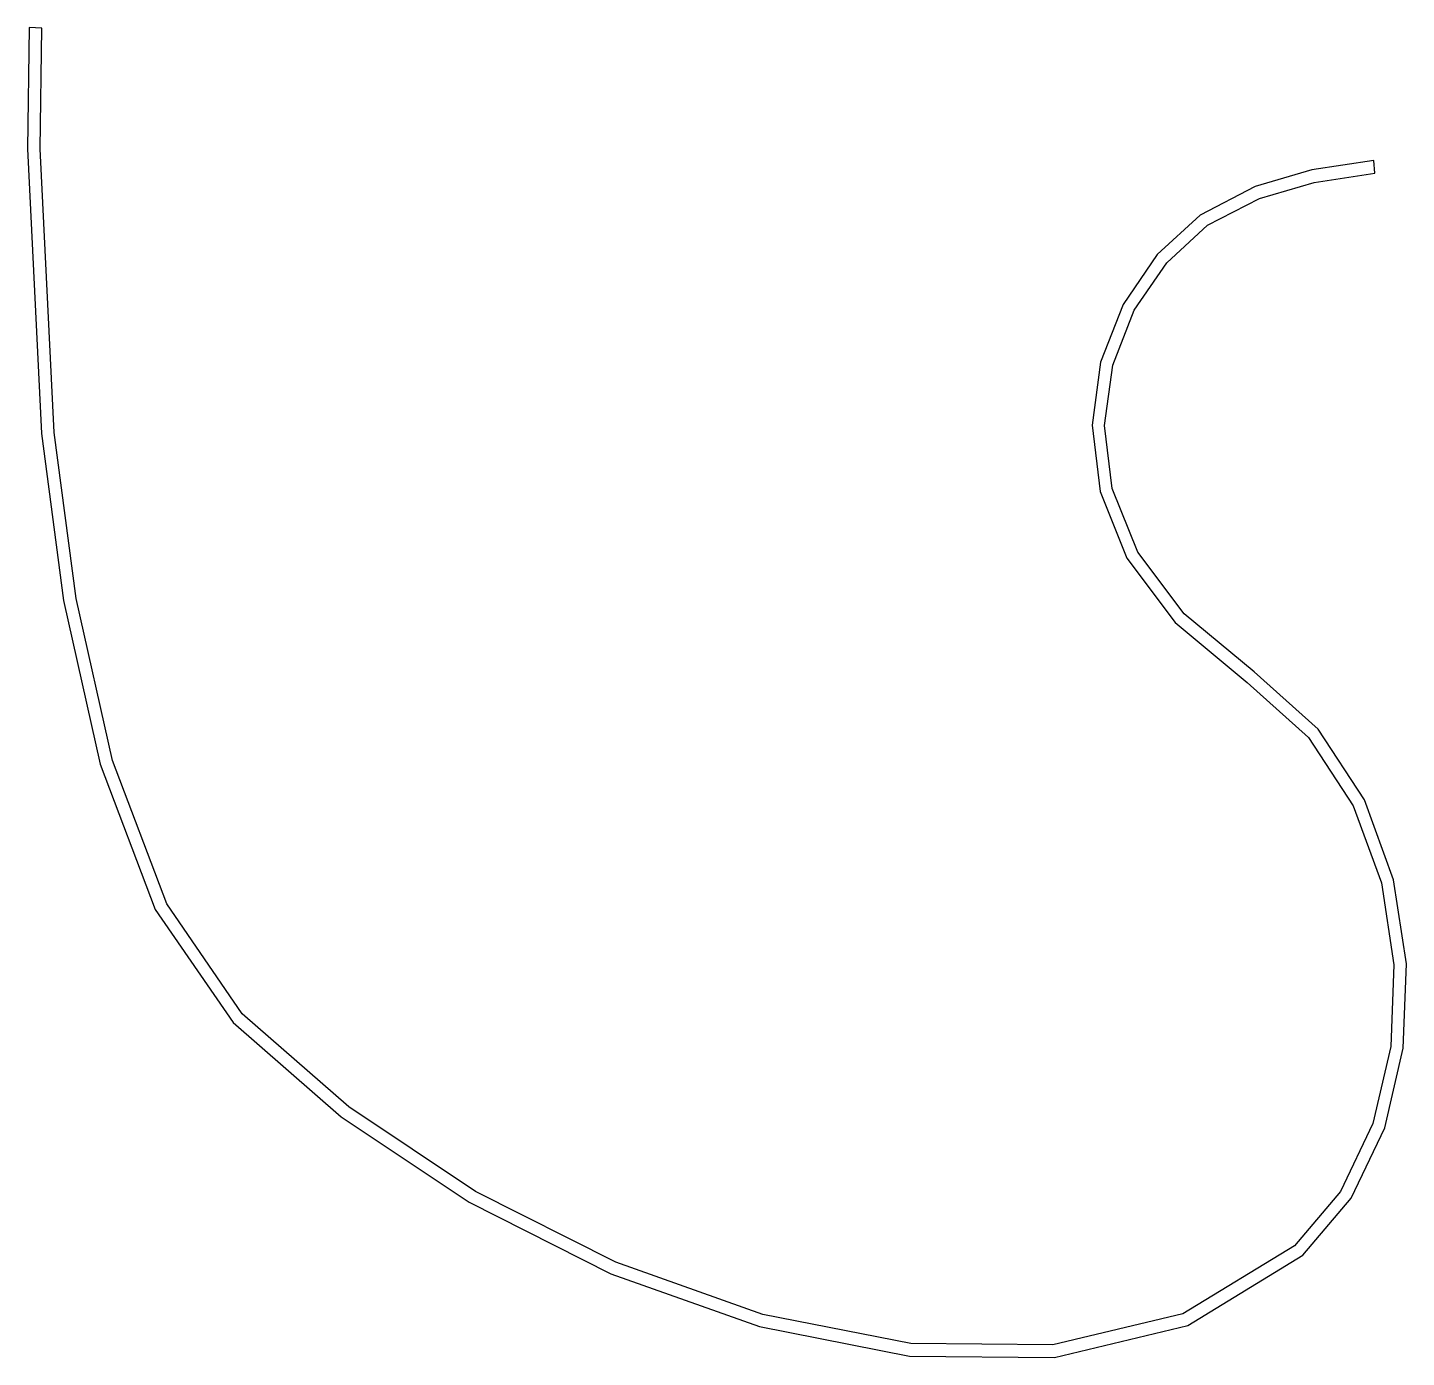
# Model space of a CAD drawing. Extents: x 0 to 110, y 2 to 109.
import ezdxf

# ---------------------------------------------------------------- set-up
doc = ezdxf.new("R2010")
doc.units = 0
doc.layers.add('Layer_1', color=7, linetype='CONTINUOUS')

msp = doc.modelspace()

# ---------------------------------------------------------------- linework, layer by layer
at = {"layer": 'Layer_1', "color": 7}
for p, q in [((0.140009, 108.594549), (0.005209, 98.91924)), ((1.138811, 108.548798), (0.140009, 108.594549)), ((1.005269, 98.914092), (1.138811, 108.548798)), ((0.005209, 98.91924), (1.127786, 76.19191)), ((2.123281, 76.28782), (1.005269, 98.914092)), ((107.445638, 97.983103), (102.488393, 97.230518)), ((107.516193, 96.985403), (107.445638, 97.983103)), ((102.488393, 97.230518), (97.969287, 95.914039)), ((102.669602, 96.220736), (107.516193, 96.985403)), ((97.969287, 95.914039), (93.580921, 93.636771)), ((98.30866, 94.954992), (102.669602, 96.220736)), ((94.164658, 92.824832), (98.30866, 94.954992)), ((93.580921, 93.636771), (90.146412, 90.481013)), ((90.90717, 89.82742), (94.164658, 92.824832)), ((90.146412, 90.481013), (87.430971, 86.504505)), ((88.32136, 86.03761), (90.90717, 89.82742)), ((87.430971, 86.504505), (85.632496, 81.899242)), ((86.603233, 81.646616), (88.32136, 86.03761)), ((85.632496, 81.899242), (84.948889, 76.857226)), ((85.948794, 76.84565), (86.603233, 81.646616)), ((1.127786, 76.19191), (2.869012, 62.880907)), ((3.87081, 63.050856), (2.123281, 76.28782)), ((84.948889, 76.857226), (85.584343, 71.57708)), ((86.547712, 71.819275), (85.948794, 76.84565)), ((85.584343, 71.57708), (87.734964, 66.264145)), ((88.597557, 66.745297), (86.547712, 71.819275)), ((87.734964, 66.264145), (91.586518, 61.120481)), ((92.306199, 61.804791), (88.597557, 66.745297)), ((2.869012, 62.880907), (5.787214, 49.831821)), ((6.78173, 50.115189), (3.87081, 63.050856)), ((97.881502, 57.178842), (92.306199, 61.804791)), ((91.586518, 61.120481), (97.324774, 56.34816)), ((97.324774, 56.34816), (102.224143, 51.959551)), ((102.982677, 52.613852), (97.881502, 57.178842)), ((102.224143, 51.959551), (105.786239, 46.506885)), ((106.678516, 46.963103), (102.982677, 52.613852)), ((5.787214, 49.831821), (10.196314, 38.214451)), ((11.113206, 38.668959), (6.78173, 50.115189)), ((105.786239, 46.506885), (108.04538, 40.342401)), ((109.014147, 40.594013), (106.678516, 46.963103)), ((108.04538, 40.342401), (109.035895, 33.818337)), ((110.034697, 33.874011), (109.014147, 40.594013)), ((17.1224, 29.9003), (11.113206, 38.668959)), ((10.196314, 38.214451), (16.41023, 29.198602)), ((109.035895, 33.818337), (108.790734, 27.297074)), ((109.786649, 27.160439), (110.034697, 33.874011)), ((25.639346, 22.464001), (17.1224, 29.9003)), ((16.41023, 29.198602), (25.033088, 21.664931)), ((108.790734, 27.297074), (107.353495, 21.144835)), ((108.305843, 20.806891), (109.786649, 27.160439)), ((35.748307, 15.729318), (25.639346, 22.464001)), ((25.033088, 21.664931), (35.243513, 14.859792)), ((107.353495, 21.144835), (104.774458, 15.719638)), ((105.621441, 15.175175), (108.305843, 20.806891)), ((46.936239, 10.080979), (35.748307, 15.729318)), ((104.774458, 15.719638), (101.103907, 11.379455)), ((35.243513, 14.859792), (46.540016, 9.15958)), ((101.762608, 10.627051), (105.621441, 15.175175)), ((101.103907, 11.379455), (92.192066, 5.952774)), ((58.690095, 5.903695), (46.936239, 10.080979)), ((92.582396, 5.028947), (101.762608, 10.627051)), ((46.540016, 9.15958), (58.421103, 4.940725)), ((70.488596, 3.578833), (58.690095, 5.903695)), ((92.192066, 5.952774), (81.821441, 3.473875)), ((58.421103, 4.940725), (70.393622, 2.583012)), ((81.953391, 2.480001), (92.582396, 5.028947)), ((81.821441, 3.473875), (70.488596, 3.578833)), ((70.393622, 2.583012), (81.953391, 2.480001))]:
    msp.add_line(p, q, dxfattribs=at)

doc.saveas('drawing.dxf')
